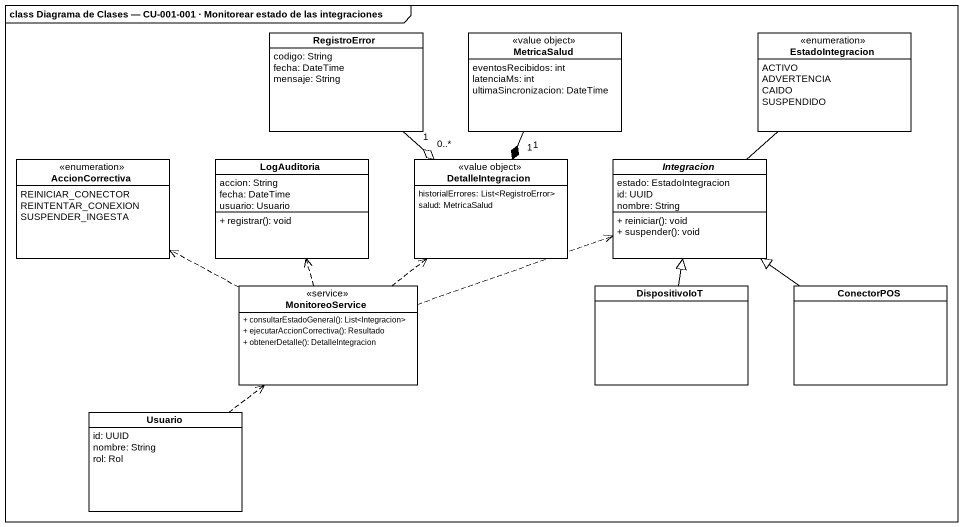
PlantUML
@startuml
mainframe class Diagrama de Clases — CU-001-001 · Monitorear estado de las integraciones
hide circle
hide empty members
skinparam classAttributeIconSize 0
class RegistroError {
  codigo: String
  fecha: DateTime
  mensaje: String
}
class MetricaSalud <<value object>> {
  eventosRecibidos: int
  latenciaMs: int
  ultimaSincronizacion: DateTime
}
enum EstadoIntegracion {
  ACTIVO
  ADVERTENCIA
  CAIDO
  SUSPENDIDO
}
enum AccionCorrectiva {
  REINICIAR_CONECTOR
  REINTENTAR_CONEXION
  SUSPENDER_INGESTA
}
class LogAuditoria {
  accion: String
  fecha: DateTime
  usuario: Usuario
  + registrar(): void
}
class DetalleIntegracion <<value object>> {
  historialErrores: List<RegistroError>
  salud: MetricaSalud
}
abstract class Integracion {
  estado: EstadoIntegracion
  id: UUID
  nombre: String
  + reiniciar(): void
  + suspender(): void
}
class MonitoreoService <<service>> {
  + consultarEstadoGeneral(): List<Integracion>
  + ejecutarAccionCorrectiva(): Resultado
  + obtenerDetalle(): DetalleIntegracion
}
class DispositivoIoT
class ConectorPOS
class Usuario {
  id: UUID
  nombre: String
  rol: Rol
}
DetalleIntegracion "1" o-up- "0..*" RegistroError
DetalleIntegracion "1" *-up- "1" MetricaSalud
Integracion -up- EstadoIntegracion
MonitoreoService .left.> AccionCorrectiva
MonitoreoService .up.> LogAuditoria
MonitoreoService .up.> DetalleIntegracion
MonitoreoService .right.> Integracion
DispositivoIoT -up-|> Integracion
ConectorPOS -up-|> Integracion
Usuario .up.> MonitoreoService
@enduml
